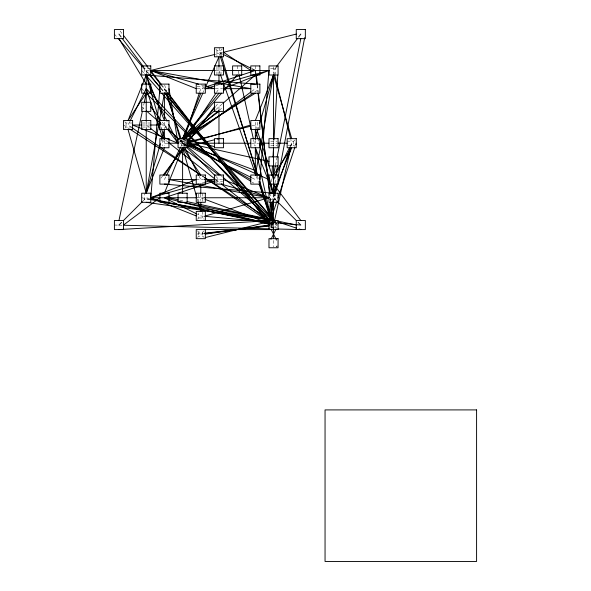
<?xml version="1.0" encoding="UTF-8"?>
<svg xmlns="http://www.w3.org/2000/svg" width="591" height="591" viewBox="0 0 591 591"><rect width="100%" height="100%" fill="white"/><g stroke="black" fill="none" stroke-linecap="round" stroke-linejoin="round"><path stroke-width="0.44" stroke-dasharray="2.96 2.22" d="M270.39 201.11L270.767 194.675M271.528 181.792L271.794 177.189M273.633 145.911L273.958 140.392M272.355 201.398L273.397 194.121M274.955 183.21L275.738 177.758M273.633 200.6L274.845 194.269M275.517 165.088L276.957 157.863M273.796 200.97L275.044 194.727M142.557 110.347L144.108 103.129M274.327 221.44L273.53 225.038L270.796 225.378M291.112 145.903L291.71 143.207L290.824 139.653M161.136 141.057L161.639 139.291M258.119 128.934L258.629 127.168M180.986 146.435L183.469 140.606M199.632 92.115L200.785 88.65L204.25 87.498M274.682 194.291L273.53 197.756L276.81 201.043M290.558 146.664L291.71 143.207L290.092 146.435M203.223 92.262L203.976 90.571M129.665 121.783L128.048 125.019L131.084 127.102M164.416 179.575L166.034 176.34M184.222 146.435L182.604 143.207L184.621 140.17M216.446 92.44L218.973 88.65M160.966 178.12L162.599 175.933M184.968 146.11L187.148 143.207M275.709 67.559L273.53 70.462L274.416 74.015M183.742 146.332L186.01 143.487M215.56 106.55L217.835 103.706M124.767 128.306L126.031 127.043L132.598 127.043M220.997 55.185L220.997 50.257L222.253 48.994M142.948 201.043L146.236 197.756L149.848 198.532M275.546 75.013L275.546 68.445L276.81 67.182M197.505 219.224L198.768 217.961L198.768 213.041M197.505 237.412L198.768 236.149L202.809 236.149L204.072 237.412M197.505 230.845L198.768 232.108L202.809 232.108L204.072 230.845M287.167 141.183L293.734 141.183L294.998 139.919M215.855 109.564L222.09 104.105M179.479 142.069L182.316 139.794M219.254 110.244L222.098 107.968M181.452 139.742L182.604 143.207L186.276 140.451M251.67 91.406L255.342 88.65M179.59 142.187L182.649 140.148M254.536 92.218L258.356 89.669M215.508 180.728L218.973 179.575L215.722 176.325M215.944 85.621L218.596 84.86M202.048 183.107L203.821 182.604M215.937 54.18L222.179 52.614M185.869 144.839L182.604 143.207L186.15 142.32M251.796 125.905L255.342 125.019L256.494 128.483M200.785 234.125L203.518 233.785M197.15 234.029L203.518 233.319M270.796 225.843L277.164 225.134M215.693 48.994L216.956 50.257L220.997 50.257M142.948 67.182L144.211 68.445L150.779 68.445M270.619 68.445L275.546 68.445M148.991 70.462L146.236 70.462L144.049 67.559M215.42 70.462L222.807 70.462M197.15 86.626L203.518 86.626M197.15 88.65L203.518 88.65M215.338 88.65L222.608 88.65M124.767 121.739L126.031 123.002L131.778 123.002M142.601 123.002L149.87 123.002M142.601 125.019L149.87 125.019M142.601 127.043L149.87 127.043M270.796 141.183L277.164 141.183M168.058 143.207L164.416 143.207L163.552 140.606M179.878 143.207L186.283 143.207M251.663 143.207L258.718 143.207M270.648 143.207L277.164 143.207M270.796 145.223L277.164 145.223M287.987 145.223L293.734 145.223L294.998 146.487M196.242 179.575L203.518 179.575M214.43 179.575L222.608 179.575M215.338 181.592L222.608 181.592M196.951 197.756L204.338 197.756M149.959 199.78L144.211 199.78L144.211 193.213M268.979 199.78L275.546 199.78L275.546 194.033M198.768 217.961L202.809 217.961L204.072 219.224M268.979 227.055L275.546 227.055L276.81 228.318M114.41 225.038L118.104 225.127M119.027 225.149L122.714 225.237M203.54 216.195L200.785 215.944L197.557 214.326M270.523 222.282L276.95 222.866M141.685 197.756L149.819 199.381M269.947 223.405L277.172 224.853M179.797 200.076L183.409 200.851M270.818 224.454L273.53 225.038L273.094 221.374M269.947 224.137L273.53 225.038L272.421 221.529M201.169 84.86L203.821 85.621M215.944 182.604L217.71 183.107M182.604 143.207L186.025 144.485M200.785 197.756L204.213 199.041M270.102 223.753L273.53 225.038L272.303 221.559M222.209 53.899L218.973 52.281L220.081 55.79M252.076 177.935L255.342 179.575M184.953 140.126L186.512 141.101M252.217 182.161L253.775 183.144M123.504 125.019L128.912 128.52M202.336 176.029L203.88 177.027M272.665 221.536L277.297 224.536M202.307 176.066L203.821 177.108M270.493 222.947L273.53 225.038L270.597 221.47M146.236 125.019L149.848 127.863M165.761 140.363L167.933 142.069M215.663 179.575L220.007 182.981M270.634 222.763L273.53 225.038L270.39 221.677M141.685 106.838L144.47 109.246M161.173 123.718L166.736 128.542M179.959 140.001L186.224 145.43M221.012 175.586L222.408 176.79M273.899 221.418L277.378 224.432M141.685 88.65L143.643 90.608M274.808 221.773L276.765 223.73M164.416 125.019L167.667 128.269M180.004 140.606L185.855 146.45M141.685 70.462L144.736 73.912M275.029 221.588L276.854 223.657L275.074 221.536M114.41 34.093L117.41 37.595M142.586 66.968L148.585 73.964M161.173 88.65L164.172 92.144M149.168 74.03L146.236 70.462L146.236 74.104M160.9 88.273L164.416 92.543M146.236 65.919L149.626 70.285M160.944 84.831L166.603 92.107M120.084 31.013L122.906 34.662M148.289 67.514L149.981 69.701M161.831 85.03L167.475 92.336M162.237 122.108L167.15 128.653M199.174 176.34L200.785 179.575M218.973 70.462L220.199 73.941M256.361 176.406L258.511 182.486M164.416 88.65L165.576 92.115M218.973 47.738L221.359 55.68M257.373 175.734L258.43 179.265M271.143 221.632L273.264 228.695M258.119 139.291L258.629 141.057M164.675 84.986L166.692 92.063M180.329 139.794L182.102 145.984M197.254 199.019L197.756 200.785M161.136 127.168L161.639 128.934M237.161 65.919L238.956 74.015M253.546 139.653L254.943 145.955M271.727 221.485L273.33 228.68M257.063 85.097L257.927 92.418M270.405 198.51L270.73 201.258M255.342 65.919L255.748 69.575M257.477 85.119L258.289 92.432M272.614 221.352L273.426 228.665M293.734 141.183L293.734 145.223M275.546 221.307L275.546 227.055M273.53 66.842L273.53 74.193M273.53 140.392L273.53 146.117M273.53 194.121L273.53 201.398M273.53 221.307L273.53 228.673M273.53 240.493L273.53 246.853M257.366 122.293L257.366 128.653M255.342 122.293L255.342 128.653M255.342 140.473L255.342 145.933M220.997 66.827L220.997 74.104M218.973 66.827L218.973 74.104M218.973 106.838L218.973 110.473M216.956 50.257L216.956 56.825M216.956 66.827L216.956 75.013M202.809 193.213L202.809 201.398M202.809 211.393L202.809 217.961M202.809 232.108L202.809 236.149M200.785 194.121L200.785 200.482M198.768 194.121L198.768 201.398M198.768 232.108L198.768 236.149M182.604 140.473L182.604 145.933M164.416 122.293L164.416 128.653M164.416 140.473L164.416 145.933M162.399 139.565L162.399 145.933M146.236 121.495L146.236 128.978M144.211 68.445L144.211 74.193M126.031 123.002L126.031 127.043M272.392 228.126L270.131 225.215L272.399 228.119"/><path stroke-width="0.89" d="M205.336 234.125L268.979 225.038L270.331 202.033M270.818 193.752L271.365 184.555M271.904 175.35L272.444 166.152M272.983 156.947L273.53 147.75M274.017 139.469L277.8 75.064M196.242 215.944L150.779 197.756L159.873 88.65M259.885 179.575L268.979 70.462L222.807 70.462M268.979 225.038L269.237 223.213M269.629 220.487L272.355 201.398M164.416 184.119L273.53 193.213L274.822 184.119M276.123 175.025L277.423 165.938M128.048 129.562L146.236 193.213L164.416 93.193L164.416 120.475L146.236 75.013L255.342 84.107M291.71 138.656L273.53 75.013L255.342 175.025L255.342 147.75L273.53 193.213L277.231 183.949M269.843 220.509L273.463 201.509M275.014 193.36L276.736 184.311M278.117 177.071L304.661 37.713M275.332 165.997L273.53 175.025L291.71 147.75L277.903 182.264M277.142 156.962L300.804 38.644M269.873 220.576L273.618 201.856M275.221 193.833L277.179 184.03M118.961 220.487L142.365 111.248M144.3 102.221L146.236 93.193L273.507 220.465M274.527 220.539L290.713 147.698M146.236 128.853L146.236 193.213L160.375 143.709M161.639 139.291L164.416 129.562L164.416 139.565M255.342 138.656L258.119 128.934M259.634 123.63L273.53 75.013L273.53 139.476M184.045 138.878L199.344 92.979M274.97 193.427L290.27 147.536M270.405 220.775L276.817 201.531M277.977 198.051L294.806 147.558M295.677 144.943L296.261 143.207M160.375 124.516L146.236 75.013L128.048 120.475L146.236 93.193M146.236 193.213L164.416 147.75M200.785 93.193L182.604 138.656L184.377 139.099M164.416 193.213L168.125 183.949M168.797 182.264L182.604 147.75L218.973 175.025M255.342 120.475L273.53 75.013M202.853 93.105L182.604 138.656L255.342 93.193M204.722 88.886L218.973 56.825L218.973 66.827M130.072 120.978L146.236 88.65L269.762 221.004M166.44 175.534L180.58 147.248M289.693 147.248L273.53 179.575L256.782 129.348M270.959 239.266L276.093 228.99M185.131 139.417L215.944 93.193M164.416 175.025L182.604 147.75L200.785 175.025L129.688 129.023M163.146 175.209L183.875 147.565M214.43 106.838L187.148 143.207L250.798 179.575M276.256 66.827L297.532 38.459M298.625 37.004L300.804 34.093M218.973 93.193L182.604 138.656L218.973 111.381M187.148 142.069L214.998 107.259M221.573 93.193L182.604 138.656L215.161 110.17M223.368 91.095L237.161 75.013M277.039 246.1L276.411 246.735M118.961 225.038L121.554 222.438M123.504 220.487L114.41 220.487L114.41 229.581L123.504 229.581L123.504 220.487L142.335 201.657M222.785 103.499L255.342 75.013M183.033 139.225L218.544 110.812M187.015 139.897L250.931 91.96M123.504 225.038L159.873 197.756M184.178 139.121L253.007 93.238M196.951 197.756L150.779 197.756L196.242 179.575L168.967 179.575L268.979 197.756L205.336 215.944M205.121 87.209L255.342 70.462L256.959 84.188M196.744 213.92L164.416 197.756L214.644 181.016M215.058 85.872L205.336 88.65L214.43 88.65L204.7 85.872M221.248 84.107L268.979 70.462L223.516 88.65L250.798 88.65L150.779 70.462L215.043 54.402M250.798 125.019L187.148 143.207L268.979 179.575M150.779 197.756L198.517 184.119M204.7 182.353L214.43 179.575L204.427 179.575M223.073 52.392L296.261 34.093M187.037 142.099L250.909 126.127M187.037 146.642L214.54 139.764M217.2 139.099L218.973 138.656M205.225 237.567L269.09 221.595M204.427 233.674L268.979 225.599M204.427 233.216L268.979 226.043M118.961 229.581L273.53 220.487L273.53 201.398M196.242 88.65L150.779 70.462L215.139 70.462M141.685 125.019L132.598 125.019L178.061 143.207L168.967 88.65M150.779 125.019L159.873 125.019M168.967 143.207L178.061 143.207L168.694 124.479M250.798 143.207L187.148 143.207L268.979 161.387M259.641 143.207L268.979 143.207M277.992 143.207L287.167 143.207M187.148 147.75L178.061 147.75L178.061 138.656L187.148 138.656L187.148 147.75L215.08 175.675M204.338 197.756L268.979 197.756L223.516 179.575M296.261 220.487L305.348 220.487L305.348 229.581L296.261 229.581L296.261 220.487L277.423 201.657M123.637 225.26L269.43 228.813M277.733 229.02L300.804 229.581L299.098 229.013M204.456 216.276L269.607 222.201M277.866 222.947L300.804 225.038L298.204 222.438M146.236 202.307L273.53 220.487L182.604 202.307M164.416 202.307L273.53 220.487M150.72 199.566L160.656 201.553M162.466 201.915L269.038 223.228M168.967 197.756L177.994 199.692M187.022 201.627L276.396 220.775M278.198 221.167L296.261 225.038M150.749 198.724L269.016 224.07M187.037 139.764L214.54 146.642M164.416 197.756L269.053 223.915M150.779 70.462L198.517 84.107M205.336 179.575L215.058 182.353M221.248 184.119L268.979 197.756M277.792 221.906L296.542 228.163M186.882 144.81L255.342 170.481M205.07 199.359L269.245 223.428M223.014 54.298L250.495 68.039M252.106 68.852L255.342 70.462M186.69 145.246L251.256 177.529M187.295 141.589L250.65 181.186M204.656 177.529L271.114 220.532M223.516 52.281L250.798 70.462M131.837 127.626L200.785 175.025M204.575 177.632L268.979 221.906M150.572 128.432L164.313 139.225M168.657 142.638L214.947 179.007M221.455 184.119L269.186 221.625M146.561 111.056L160.479 123.12M167.438 129.148L179.265 139.402M186.919 146.036L220.317 174.98M223.102 177.396L273.205 220.812M168.317 128.919L178.704 139.306M145.342 74.606L160.56 91.856M161.779 93.238L274.423 220.894M118.008 38.289L141.988 66.266M149.183 74.665L160.575 87.948M164.771 92.846L274.475 220.835M149.752 74.739L160.316 87.564M165.007 93.26L270.006 220.761M150.195 71.009L160.375 84.107M167.164 92.831L269.001 223.76L168.036 93.06M123.467 35.394L147.728 66.783M150.55 70.432L161.269 84.306M273.53 184.119L300.804 220.487M118.961 34.093L121.14 37.004M122.234 38.459L143.51 66.827M150.779 106.838L161.144 120.653M167.689 129.385L178.061 143.207M118.961 38.644L146.236 84.107M270.959 228.99L276.492 240.057M184.621 147.248L198.768 175.534M150.779 88.65L167.068 121.221M220.502 74.806L256.058 175.534M259.124 184.222L271.993 220.694M165.864 92.979L181.164 138.878M146.236 88.65L162.976 138.878M220.354 56.662L257.742 175.047M259.678 181.186L272.141 220.65M221.625 56.559L257.107 174.847M259.759 183.675L270.877 220.753M258.119 139.291L255.342 129.562L255.342 139.565M259.634 144.596L273.53 193.213M166.943 92.942L180.078 138.907M196.493 196.367L182.604 147.75L182.604 193.213M198.007 201.671L200.785 211.393L200.785 202.307M161.639 128.934L164.416 138.656M274.638 74.902L290.602 138.767M239.156 74.909L253.347 138.759M255.342 147.75L271.528 220.591M258.031 93.334L269.865 193.937M270.841 202.166L272.99 220.465M256.361 75.064L257.373 84.203M258.393 93.348L269.562 193.922M270.479 202.152L272.51 220.436M273.53 147.041L273.53 193.774M273.53 228.673L273.53 238.675M268.979 220.487L268.979 229.581M218.973 75.013L218.973 84.107M218.973 110.473L218.973 143.207M205.336 220.487L205.336 211.393L196.242 211.393L196.242 220.487L278.073 220.487L278.073 229.581L196.242 229.581L196.242 238.675L205.336 238.675L205.336 229.581M200.785 184.119L200.785 193.213M146.236 75.013L146.236 121.185M123.504 29.55L114.41 29.55L114.41 38.644L123.504 38.644L123.504 29.55M305.348 29.55L296.261 29.55L296.261 38.644L305.348 38.644L305.348 29.55M223.516 47.738L214.43 47.738L214.43 56.825L223.516 56.825L223.516 47.738M150.779 65.919L141.685 65.919L141.685 75.013L150.779 75.013L150.779 65.919M223.516 65.919L214.43 65.919L214.43 75.013L223.516 75.013L223.516 65.919M241.704 65.919L232.61 65.919L232.61 75.013L241.704 75.013L241.704 65.919M259.885 65.919L250.798 65.919L250.798 75.013L259.885 75.013L259.885 65.919M278.073 65.919L268.979 65.919L268.979 75.013L278.073 75.013L278.073 65.919M150.779 84.107L141.685 84.107L141.685 93.193L150.779 93.193L150.779 84.107M168.967 84.107L159.873 84.107L159.873 93.193L168.967 93.193L168.967 84.107M205.336 84.107L196.242 84.107L196.242 93.193L205.336 93.193L205.336 84.107M223.516 84.107L214.43 84.107L214.43 93.193L223.516 93.193L223.516 84.107M259.885 84.107L250.798 84.107L250.798 93.193L259.885 93.193L259.885 84.107M150.779 102.287L141.685 102.287L141.685 111.381L150.779 111.381L150.779 102.287M223.516 102.287L214.43 102.287L214.43 111.381L223.516 111.381L223.516 102.287M132.598 120.475L123.504 120.475L123.504 129.562L132.598 129.562L132.598 120.475M150.779 120.475L141.685 120.475L141.685 129.562L150.779 129.562L150.779 120.475M168.967 120.475L159.873 120.475L159.873 129.562L168.967 129.562L168.967 120.475M259.885 120.475L250.798 120.475L250.798 129.562L259.885 129.562L259.885 120.475M168.967 138.656L159.873 138.656L159.873 147.75L168.967 147.75L168.967 138.656M223.516 138.656L214.43 138.656L214.43 147.75L223.516 147.75L223.516 138.656M259.885 138.656L250.798 138.656L250.798 147.75L259.885 147.75L259.885 138.656M278.073 138.656L268.979 138.656L268.979 147.75L278.073 147.75L278.073 138.656M296.261 138.656L287.167 138.656L287.167 147.75L296.261 147.75L296.261 138.656M278.073 156.844L268.979 156.844L268.979 165.938L278.073 165.938L278.073 156.844M168.967 175.025L159.873 175.025L159.873 184.119L168.967 184.119L168.967 175.025M205.336 175.025L196.242 175.025L196.242 184.119L205.336 184.119L205.336 175.025M223.516 175.025L214.43 175.025L214.43 184.119L223.516 184.119L223.516 175.025M259.885 175.025L250.798 175.025L250.798 184.119L259.885 184.119L259.885 175.025M278.073 175.025L268.979 175.025L268.979 184.119L278.073 184.119L278.073 175.025M150.779 193.213L141.685 193.213L141.685 202.307L150.779 202.307L150.779 193.213M168.967 193.213L159.873 193.213L159.873 202.307L168.967 202.307L168.967 193.213M187.148 193.213L178.061 193.213L178.061 202.307L187.148 202.307L187.148 193.213M205.336 193.213L196.242 193.213L196.242 202.307L205.336 202.307L205.336 193.213M278.073 193.213L268.979 193.213L268.979 202.307L278.073 202.307L278.073 193.213M278.073 238.675L268.979 238.675L268.979 247.762L278.073 247.762L278.073 238.675M476.59 409.91L325.05 409.91L325.05 561.45L476.59 561.45L476.59 409.91"/></g></svg>
